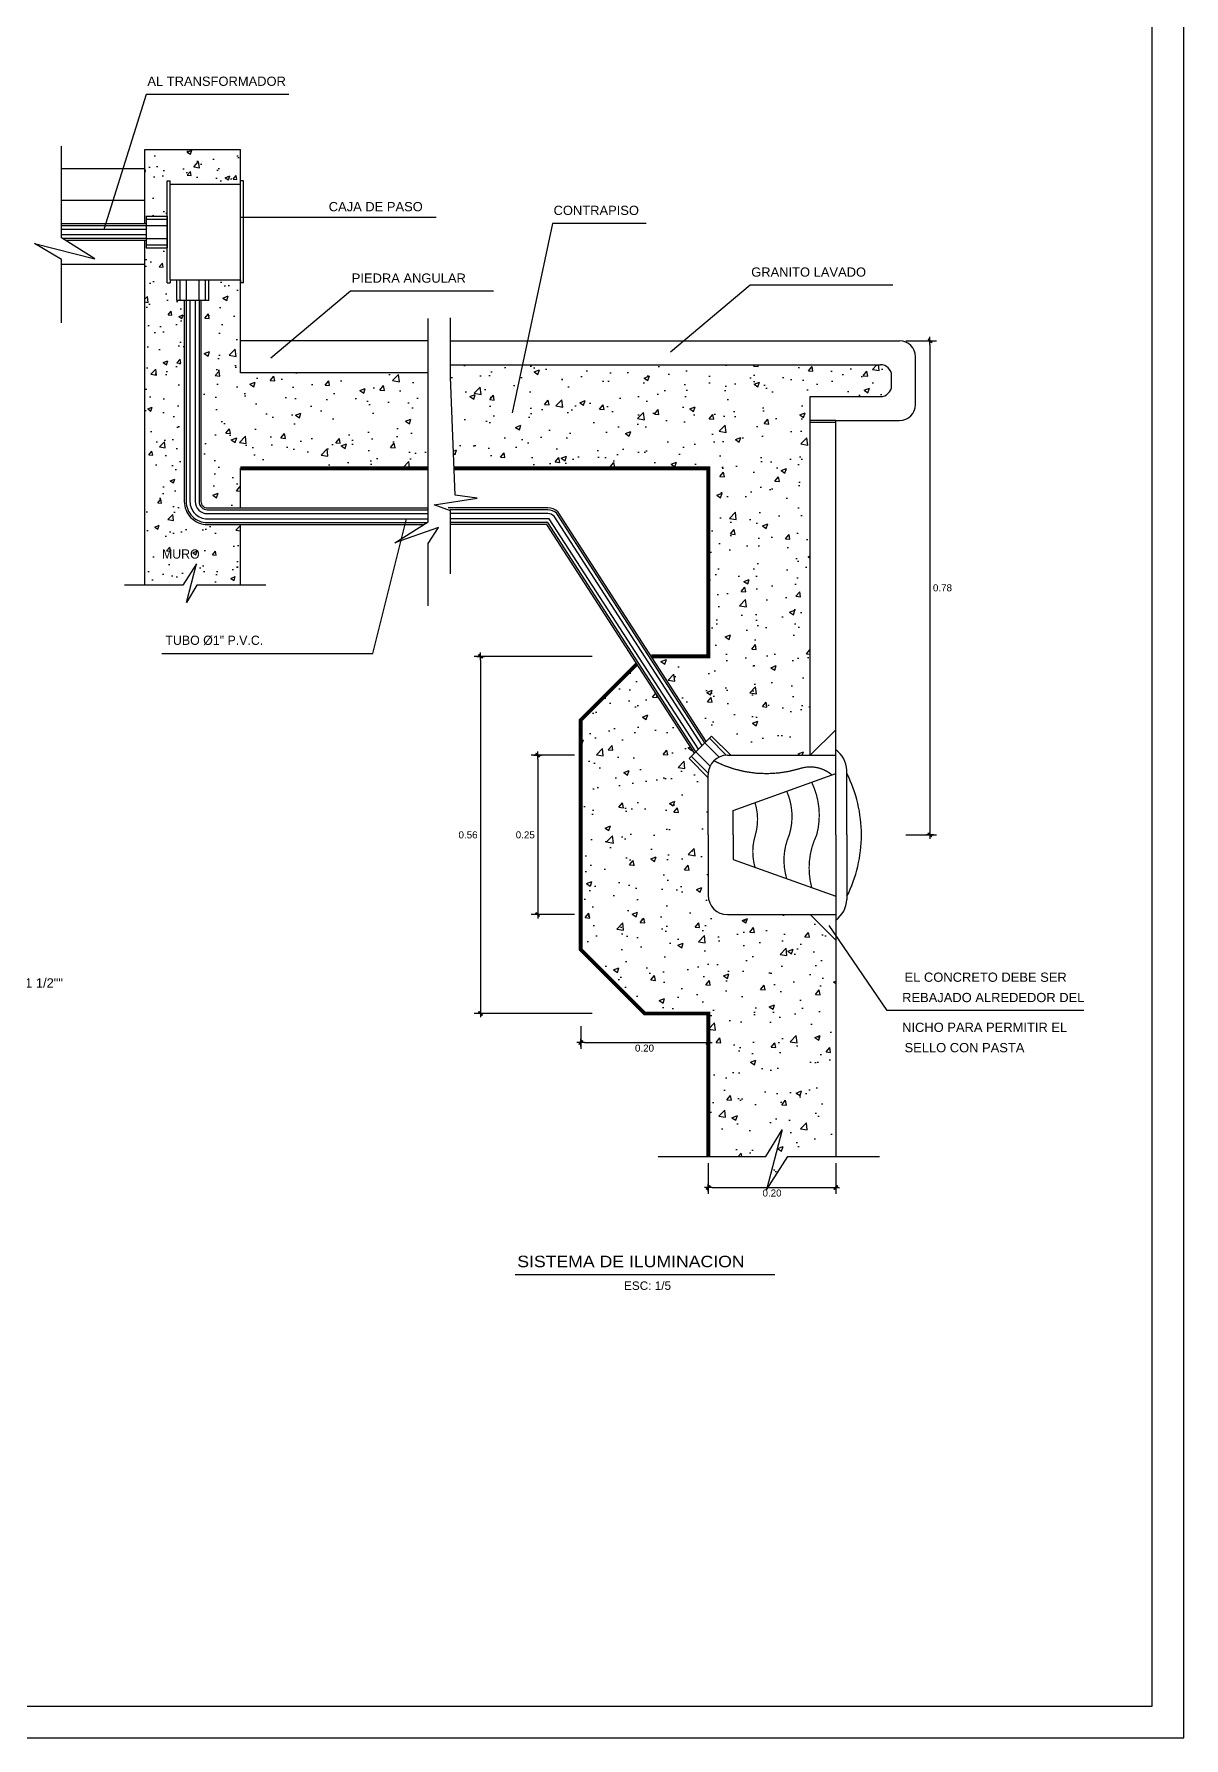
# Model space of a CAD drawing. Extents: x -24.1 to 35.9, y -15 to 30.
# Drawn here: x 17.91 to 35.94, y -15.05 to 11.67 of the extents above; entities that cross this region are included whole.
import ezdxf

# ---------------------------------------------------------------- set-up
doc = ezdxf.new("R2010")
doc.units = 0
doc.header["$LTSCALE"] = 0.5
doc.header["$MEASUREMENT"] = 0
doc.header["$PDMODE"] = 2
doc.layers.get('0').update_dxf_attribs({"linetype": 'CONTINUOUS'})
doc.layers.get('DEFPOINTS').update_dxf_attribs({"linetype": 'CONTINUOUS'})
for name, color, linetype in [('01', 1, 'CONTINUOUS'), ('02', 2, 'CONTINUOUS'), ('03', 3, 'CONTINUOUS'), ('06', 6, 'CONTINUOUS'), ('COTA', 1, 'CONTINUOUS'), ('M-CORT', 171, 'CONTINUOUS'), ('TEXTO03', 3, 'CONTINUOUS'), ('TEXTOS04', 4, 'CONTINUOUS'), ('TEXTURA01', 8, 'CONTINUOUS'), ('TEXTURA3', 3, 'CONTINUOUS')]:
    doc.layers.add(name, color=color, linetype=linetype)
doc.styles.add('COTAS', font='swissel.ttf')
doc.styles.add('R02', font='stylu.ttf', dxfattribs={"height": 0.12})
doc.styles.add('TEX_AMB', font='swisse.ttf', dxfattribs={"height": 0.13})
doc.dimstyles.new('COTA5', dxfattribs={"dimtxt": 0.11, "dimasz": 0.06, "dimexe": 0.1, "dimexo": 0.1, "dimgap": 0.03, "dimtad": 2, "dimtih": 1, "dimtoh": 1, "dimlfac": 0.1, "dimzin": 0, "dimdsep": 46, "dimtxsty": 'COTAS', "dimblk": 'C', "dimblk1": 'C', "dimblk2": 'C', "dimsah": 1, "dimcen": -0.09, "dimclrd": 1, "dimclre": 1, "dimclrt": 3, "dimadec": 0, "dimazin": 0, "dimtp": 0.8, "dimtfac": 0.1, "dimtix": 1, "dimtmove": 2, "dimatfit": 3, "dimldrblk": 'C', "dimfxl": 1, "dimtolj": 1, "dimtzin": 4, "dimarcsym": 0})
pattern_1 = [(50, (1.5891, 0), (0.71726, -0.062752), [0.075, -0.825]), (355, (1.5891, 0), (-0.138751, 0.752192), [0.06, -0.66]), (100.4514, (1.64884, -0.0052), (0.57851, 0.68944), [0.06374, -0.701142]), (46.184, (1.5891, 0.2), (1.06724, -0.16552), [0.1125, -1.2375]), (96.6356, (1.678, 0.1862), (0.934663, 0.97412), [0.09561, -1.051713]), (351.184, (1.5891, 0.2), (0.93466, 0.97412), [0.09, -0.99]), (21, (1.6891, 0.15), (0.596907, -0.402619), [0.075, -0.825]), (326, (1.6891, 0.15), (0.243315, 0.72515), [0.06, -0.66]), (71.4514, (1.7388, 0.11645), (0.840223, 0.32253), [0.06374, -0.701142]), (37.5, (1.58907, 0), (0.01216, 0.332894), [0, -0.652, 0, -0.67, 0, -0.6625]), (7.5, (1.58907, 0), (0.2630695, 0.394412), [0, -0.382, 0, -0.637, 0, -0.2525]), (327.5, (1.36607, 0), (0.5338224, -0.022555), [0, -0.25, 0, -0.78, 0, -1.035]), (317.5, (1.26607, 0), (0.583186, 0.100105), [0, -0.325, 0, -0.518, 0, -0.735])]

# ---------------------------------------------------------------- blocks, each defined once
blk = doc.blocks.new('C')
at = {"color": 1}
for p, q in [((-1, 0), (1, 0)), ((0.37, 0.51), (-0.51, -0.37)), ((0.51, 0.37), (-0.37, -0.51)), ((0, 1), (0, -1)), ((0.51, 0.37), (0.37, 0.51)), ((-0.37, -0.51), (-0.51, -0.37))]:
    blk.add_line(p, q, dxfattribs=at)
at = {"color": 1, "const_width": 0.2}
blk.add_lwpolyline([(0.44, 0.44), (-0.44, -0.44)], dxfattribs=at)
blk = doc.blocks.new('*D25')
at = {"color": 1, "linetype": 'ByBlock', "transparency": 16777216}
for p, q in [((28.479, -6.032), (28.479, -6.517)), ((30.479, -6.032), (30.479, -6.517)), ((28.539, -6.417), (30.419, -6.417))]:
    blk.add_line(p, q, dxfattribs=at)
at = {"layer": 'DEFPOINTS', "color": 0, "linetype": 'ByBlock', "transparency": 16777216}
for p in [(28.479, -5.932), (30.479, -5.932), (30.479, -6.417)]:
    blk.add_point(p, dxfattribs=at)
at = {"color": 1, "linetype": 'ByBlock', "transparency": 16777216, "xscale": 0.06, "yscale": 0.06, "zscale": 0.06, "rotation": 180}
blk.add_blockref('C', (28.479, -6.417), dxfattribs=at)
at = {"color": 1, "linetype": 'ByBlock', "transparency": 16777216, "xscale": 0.06, "yscale": 0.06, "zscale": 0.06}
blk.add_blockref('C', (30.479, -6.417), dxfattribs=at)
at = {"color": 3, "linetype": 'ByBlock', "transparency": 16777216, "insert": (29.479, -6.503), "char_height": 0.11, "attachment_point": 5, "style": 'COTAS'}
blk.add_mtext('\\A1;0.20 ', dxfattribs=at)
blk = doc.blocks.new('*D26')
at = {"color": 1, "linetype": 'ByBlock', "transparency": 16777216}
for p, q in [((31.579, 6.863), (32.056, 6.863)), ((31.956, 6.803), (31.956, -0.826)), ((31.579, -0.886), (32.056, -0.886))]:
    blk.add_line(p, q, dxfattribs=at)
at = {"layer": 'DEFPOINTS', "color": 0, "linetype": 'ByBlock', "transparency": 16777216}
for p in [(31.479, 6.863), (31.479, -0.886), (31.956, -0.886)]:
    blk.add_point(p, dxfattribs=at)
at = {"color": 1, "linetype": 'ByBlock', "transparency": 16777216, "xscale": 0.06, "yscale": 0.06, "zscale": 0.06}
for p, rotation in [((31.956, 6.863), 90), ((31.956, -0.886), 270)]:
    blk.add_blockref('C', p, dxfattribs=dict(at, rotation=rotation))
at = {"color": 3, "linetype": 'ByBlock', "transparency": 16777216, "insert": (32.152, 2.989), "char_height": 0.11, "attachment_point": 5, "style": 'COTAS'}
blk.add_mtext('\\A1;0.78 ', dxfattribs=at)
blk = doc.blocks.new('*D27')
at = {"color": 1, "linetype": 'ByBlock', "transparency": 16777216}
for p, q in [((26.379, 0.364), (25.704, 0.364)), ((25.804, 0.304), (25.804, -2.076)), ((26.379, -2.136), (25.704, -2.136))]:
    blk.add_line(p, q, dxfattribs=at)
at = {"layer": 'DEFPOINTS', "color": 0, "linetype": 'ByBlock', "transparency": 16777216}
for p in [(26.479, 0.364), (25.804, -2.136), (26.479, -2.136)]:
    blk.add_point(p, dxfattribs=at)
at = {"color": 1, "linetype": 'ByBlock', "transparency": 16777216, "xscale": 0.06, "yscale": 0.06, "zscale": 0.06}
for p, rotation in [((25.804, 0.364), 90), ((25.804, -2.136), 270)]:
    blk.add_blockref('C', p, dxfattribs=dict(at, rotation=rotation))
at = {"color": 3, "linetype": 'ByBlock', "transparency": 16777216, "insert": (25.609, -0.886), "char_height": 0.11, "attachment_point": 5, "style": 'COTAS'}
blk.add_mtext('\\A1;0.25 ', dxfattribs=at)
blk = doc.blocks.new('*D28')
at = {"color": 1, "linetype": 'ByBlock', "transparency": 16777216}
for p, q in [((26.66, 1.914), (24.808, 1.914)), ((24.908, 1.854), (24.908, -3.626)), ((26.66, -3.686), (24.808, -3.686))]:
    blk.add_line(p, q, dxfattribs=at)
at = {"layer": 'DEFPOINTS', "color": 0, "linetype": 'ByBlock', "transparency": 16777216}
for p in [(26.76, 1.914), (24.908, -3.686), (26.76, -3.686)]:
    blk.add_point(p, dxfattribs=at)
at = {"color": 1, "linetype": 'ByBlock', "transparency": 16777216, "xscale": 0.06, "yscale": 0.06, "zscale": 0.06}
for p, rotation in [((24.908, 1.914), 90), ((24.908, -3.686), 270)]:
    blk.add_blockref('C', p, dxfattribs=dict(at, rotation=rotation))
at = {"color": 3, "linetype": 'ByBlock', "transparency": 16777216, "insert": (24.712, -0.886), "char_height": 0.11, "attachment_point": 5, "style": 'COTAS'}
blk.add_mtext('\\A1;0.56 ', dxfattribs=at)
blk = doc.blocks.new('*D29')
at = {"color": 1, "linetype": 'ByBlock', "transparency": 16777216}
for p, q in [((26.479, -3.886), (26.479, -4.243)), ((28.479, -3.886), (28.479, -4.243)), ((26.539, -4.143), (28.419, -4.143))]:
    blk.add_line(p, q, dxfattribs=at)
at = {"layer": 'DEFPOINTS', "color": 0, "linetype": 'ByBlock', "transparency": 16777216}
for p in [(26.479, -3.786), (28.479, -3.786), (28.479, -4.143)]:
    blk.add_point(p, dxfattribs=at)
at = {"color": 1, "linetype": 'ByBlock', "transparency": 16777216, "xscale": 0.06, "yscale": 0.06, "zscale": 0.06, "rotation": 180}
blk.add_blockref('C', (26.479, -4.143), dxfattribs=at)
at = {"color": 1, "linetype": 'ByBlock', "transparency": 16777216, "xscale": 0.06, "yscale": 0.06, "zscale": 0.06}
blk.add_blockref('C', (28.479, -4.143), dxfattribs=at)
at = {"color": 3, "linetype": 'ByBlock', "transparency": 16777216, "insert": (27.479, -4.23), "char_height": 0.11, "attachment_point": 5, "style": 'COTAS'}
blk.add_mtext('\\A1;0.20 ', dxfattribs=at)

msp = doc.modelspace()

# ---------------------------------------------------------------- hatches: boundary and pattern name
at = {"layer": 'TEXTURA3'}
h = msp.add_hatch(dxfattribs=at)
h.set_pattern_fill('AR-CONC', color=256, scale=0.1, style=0)
h.set_pattern_definition(pattern_1)
h.paths.add_polyline_path([(19.6424, 9.8631), (19.6424, 8.6977), (19.6654, 8.6977), (19.6654, 8.8202), (19.9923, 8.8202), (19.9923, 9.3702), (20.0423, 9.3702), (20.0423, 9.3202), (21.1422, 9.3202), (21.1422, 9.3702), (21.1422, 9.8631)])
h = msp.add_hatch(dxfattribs=at)
h.set_pattern_fill('AR-CONC', color=256, scale=0.1, style=0)
h.set_pattern_definition(pattern_1)
h.paths.add_polyline_path([(20.2609, 7.4934), (20.1449, 7.4934), (20.1449, 7.8203), (20.0423, 7.8203), (20.0423, 7.7703), (19.9923, 7.7703), (19.9923, 8.3203), (19.6654, 8.3203), (19.6654, 8.4363), (19.6424, 8.4363), (19.6424, 3.0288), (20.2398, 3.0288), (20.4533, 3.363), (20.2968, 2.7586), (20.4604, 3.0288), (21.1422, 3.0288), (21.1422, 3.9822), (20.6223, 3.9822, -0.4142136), (20.2609, 4.3436)])
h.paths.add_polyline_path([(19.8615, 3.4024), (20.5597, 3.4024), (20.5597, 3.6312), (19.8615, 3.6312)], flags=24)
h = msp.add_hatch(dxfattribs=at)
h.set_pattern_fill('AR-CONC', color=256, scale=0.12, style=0)
h.set_pattern_definition([(50, (1.5891, 0), (0.860712, -0.075303), [0.09, -0.99]), (355, (1.5891, 0), (-0.166502, 0.90263), [0.072, -0.792]), (100.4514, (1.6608, -0.0063), (0.694211, 0.827327), [0.076488, -0.84137]), (46.1842, (1.5891, 0.24), (1.28069, -0.198623), [0.135, -1.485]), (96.6356, (1.6958, 0.2234), (1.121595, 1.16894), [0.11473, -1.262056]), (351.184, (1.5891, 0.24), (1.121594, 1.16894), [0.108, -1.188]), (21, (1.7091, 0.18), (0.716288, -0.483143), [0.09, -0.99]), (326, (1.7091, 0.18), (0.291978, 0.87018), [0.072, -0.792]), (71.4514, (1.7688, 0.1397), (1.008267, 0.387037), [0.076488, -0.84137]), (37.5, (1.58907, 0), (0.0145918, 0.3994726), [0, -0.7824, 0, -0.804, 0, -0.795]), (7.5, (1.58907, 0), (0.3156834, 0.473294), [0, -0.4584, 0, -0.7644, 0, -0.303]), (327.5, (1.32147, 0), (0.640587, -0.027066), [0, -0.3, 0, -0.936, 0, -1.242]), (317.5, (1.2015, 0), (0.699823, 0.120126), [0, -0.39, 0, -0.6216, 0, -0.882])])
h.paths.add_polyline_path([(28.4789, 4.8634), (28.4789, 1.9138), (27.585, 1.9138), (28.4465, 0.5801), (28.5314, 0.665), (28.8324, 0.364), (30.0787, 0.364), (30.0787, 5.9884), (31.1787, 5.9884, 0.4142136), (31.3537, 6.1634), (31.3537, 6.3134, 0.4142136), (31.1787, 6.4884), (24.4383, 6.4884), (24.4383, 6.2934), (24.4947, 4.8634)])
h.paths.add_polyline_path([(24.0862, 4.8634), (24.0862, 6.3634), (21.1422, 6.3634), (21.1422, 4.8634)])
h.paths.add_polyline_path([(26.4791, 0.9139), (26.4791, -0.8859), (26.4791, -2.6857), (27.479, -3.6856), (28.4789, -3.6856), (28.4789, -5.9315), (29.3837, -5.9315), (29.6394, -5.5093), (29.3948, -6.4537), (29.7283, -5.9315), (30.4787, -5.9315), (30.4787, -2.5357), (30.0787, -2.1358), (28.7789, -2.1358, -0.4142136), (28.4789, -1.8358), (28.4789, -0.8859), (28.4789, 0.0105), (28.1779, 0.3115), (28.2627, 0.3963), (27.3603, 1.7951)])
h.paths.add_polyline_path([(21.1422, 7.8203), (20.6448, 7.8203), (20.6448, 7.4934), (20.5223, 7.4934), (20.5223, 4.3436, 0.4142136), (20.6223, 4.2436), (21.1422, 4.2436)])
h.paths.add_polyline_path([(29.3038, -6.3917), (29.6538, -6.3917), (29.6538, -6.5445), (29.3038, -6.5445)], flags=9)

# ---------------------------------------------------------------- linework, layer by layer
at = {"layer": '01', "ltscale": 5}
for p, q in [((24.4383, 6.2934), (24.4383, 7.2229)), ((24.5112, 4.4424), (24.4383, 6.2934)), ((24.1799, 4.2894), (24.8553, 4.3933)), ((24.4383, 4.1988), (24.1799, 4.2894)), ((24.4383, 3.2093), (24.4383, 4.1988))]:
    msp.add_line(p, q, dxfattribs=at)
at = {"layer": '01', "ltscale": 0.22}
msp.add_lwpolyline([(-24.0613, -15.0482), (35.9387, -15.0482), (35.9387, 29.9518), (-24.0613, 29.9518)], close=True, dxfattribs=at)
at = {"layer": '01', "ltscale": 5}
for points in [[(18.3345, 7.1465), (18.3345, 8.1359), (17.9124, 8.3917), (18.8567, 8.1471), (18.3345, 8.4806), (18.3345, 9.9148)], [(24.0862, 2.7069), (24.0862, 3.6818), (24.2502, 3.9375), (23.5641, 3.6929), (24.0862, 4.0265), (24.0862, 7.2106)], [(21.5419, 3.0288), (20.4604, 3.0288), (20.2968, 2.7586), (20.4533, 3.363), (20.2398, 3.0288), (19.322, 3.0288)], [(27.6938, -5.9315), (29.3837, -5.9315), (29.6394, -5.5093), (29.3948, -6.4537), (29.7283, -5.9315), (31.1625, -5.9315)]]:
    msp.add_lwpolyline(points, dxfattribs=at)
at = {"layer": '01', "ltscale": 5, "const_width": 0.02}
for points in [[(28.5667, 0.2761, 0.1970035), (29.9133, 0.1537, -0.2648594), (30.4193, 0.054, -0.2631042)], [(29.7093, -0.2001, -0.1788289), (29.7492, -0.8859)], [(30.1009, -0.06, -0.1799459), (30.1794, -0.8859)], [(29.2115, -0.3783, -0.1472006), (29.2179, -0.8859)], [(29.2179, -0.8859, 0.1472006), (29.2115, -1.3935)], [(29.7492, -0.8859, 0.1788289), (29.7093, -1.5717)], [(30.1794, -0.8859, 0.1799459), (30.1009, -1.7118)]]:
    msp.add_lwpolyline(points, format="xyb", dxfattribs=at)
at = {"layer": '02', "ltscale": 5}
for p, q in [((24.4383, 6.4884), (31.1787, 6.4884)), ((24.0862, 6.3634), (21.1422, 6.3634)), ((31.3537, 6.1634), (31.3537, 6.3134)), ((30.0787, 5.9884), (31.1787, 5.9884)), ((30.0787, 0.364), (30.0787, 5.9884))]:
    msp.add_line(p, q, dxfattribs=at)
for points in [[(21.9037, 10.7282), (19.6656, 10.7282), (19, 8.6077)], [(24.2099, 8.7971), (21.1447, 8.7971), (21.1447, 8.7971)], [(27.5065, 8.7032), (26.0358, 8.7032), (25.4046, 5.7335)], [(25.1088, 7.6407), (22.8708, 7.6407), (21.6202, 6.5922)], [(31.3734, 7.735), (29.1354, 7.735), (27.8848, 6.6865)], [(19.9069, 1.9611), (23.2186, 1.9611), (23.746, 4.0722)], [(34.3697, -3.6423), (31.2826, -3.6423), (30.3747, -2.3084)]]:
    msp.add_lwpolyline(points, dxfattribs=at)
for centre, start, end in [((31.1787, 6.3134), 0, 90), ((31.1787, 6.1634), 270, 0)]:
    msp.add_arc(centre, 0.175, start, end, dxfattribs=at)
at = {"layer": '03', "ltscale": 5}
for p, q in [((19.6424, 9.8631), (21.1422, 9.8631)), ((19.6424, 8.6977), (19.6424, 9.8631)), ((21.1422, 6.3634), (21.1422, 9.8631)), ((18.3345, 9.5676), (19.6424, 9.5676)), ((19.9923, 7.7703), (19.9923, 9.3702)), ((19.9923, 9.3702), (20.0423, 9.3702)), ((20.0423, 9.3202), (20.0423, 9.3702)), ((21.1922, 9.3702), (21.1422, 9.3702)), ((21.1422, 9.3202), (21.1422, 9.3702)), ((21.1922, 7.7703), (21.1922, 9.3702)), ((20.0423, 9.3202), (21.1422, 9.3202)), ((20.0423, 7.8203), (20.0423, 9.3202)), ((18.3345, 9.0677), (19.6424, 9.0677)), ((19.9923, 8.8202), (19.9923, 8.3203)), ((19.6654, 8.6977), (19.6654, 8.4377)), ((19.6424, 3.0288), (19.6424, 8.4363)), ((18.3345, 8.0678), (19.6424, 8.0678)), ((19.9923, 7.7703), (20.0423, 7.7703)), ((20.0423, 7.8203), (21.1422, 7.8203)), ((20.0423, 7.8203), (20.0423, 7.7703)), ((21.1422, 7.8203), (21.1422, 7.7703)), ((21.1922, 7.7703), (21.1422, 7.7703)), ((20.5223, 7.4934), (20.2623, 7.4934)), ((24.0862, 6.8634), (21.1422, 6.8634)), ((24.4383, 6.8634), (31.4787, 6.8634)), ((31.7287, 5.8634), (31.7287, 6.6134)), ((30.4787, 4.6135), (30.4787, 5.6134)), ((30.4787, 5.6134), (31.4787, 5.6134)), ((21.1422, 4.2436), (21.1422, 4.8634)), ((30.4787, 3.6136), (30.4787, 4.6135)), ((21.1422, 3.0288), (21.1422, 3.9836)), ((30.4787, 0.449), (30.4787, 3.6136)), ((28.1779, 0.3115), (28.5314, 0.665)), ((30.0787, 0.364), (30.4787, 0.7639)), ((28.7789, 0.364), (30.4787, 0.364)), ((30.4787, -0.8859), (30.4787, 0.449)), ((28.4789, -0.8859), (28.4789, 0.064)), ((28.8688, -0.5009), (30.4787, 0.0752)), ((30.6537, -0.8859), (30.6537, 0.129)), ((28.8688, -0.8859), (28.8688, -0.5009)), ((28.4789, -0.8859), (28.4789, -1.8358)), ((28.8688, -0.8859), (28.8688, -1.2709)), ((30.4787, -0.8859), (30.4787, -2.2208)), ((30.6537, -0.8859), (30.6537, -1.9008)), ((28.8688, -1.2709), (30.4787, -1.847)), ((28.7789, -2.1358), (30.4787, -2.1358)), ((30.0787, -2.1358), (30.4787, -2.5357)), ((30.4787, -2.2208), (30.4787, -5.9315)), ((29.5223, -7.7859), (25.4501, -7.7859))]:
    msp.add_line(p, q, dxfattribs=at)
for points in [[(19.6654, 8.8202), (19.6654, 8.3203), (19.9923, 8.3203)], [(19.6654, 8.8202), (19.9923, 8.8202)], [(19.6654, 8.6977), (18.3345, 8.6977)], [(19.6654, 8.4363), (18.4039, 8.4363)], [(20.6448, 7.4934), (20.1449, 7.4934), (20.1449, 7.8203)], [(20.6448, 7.4934), (20.6448, 7.8203)], [(28.2627, 0.3963), (25.9484, 3.9836), (24.4383, 3.9836)], [(28.8324, 0.364), (28.5314, 0.665)], [(28.4789, 0.0105), (28.1779, 0.3115)]]:
    msp.add_lwpolyline(points, dxfattribs=at)
for points in [[(20.2609, 7.4934), (20.2609, 4.3436, 0.4142136), (20.6223, 3.9822), (24.0169, 3.9822)], [(20.5223, 7.4934), (20.5223, 4.3436, 0.4142136), (20.6223, 4.2436), (24.0862, 4.2436)], [(28.4465, 0.5801), (26.1235, 4.1762, 0.1989124), (25.9608, 4.2436), (24.398, 4.2436)]]:
    msp.add_lwpolyline(points, format="xyb", dxfattribs=at)
for centre, radius, start, end in [((31.4787, 6.6134), 0.25, 360, 90), ((31.4787, 5.8634), 0.25, 270, 360), ((28.7789, 0.064), 0.3, 90, 180), ((30.2334, 0.1071), 0.4208, 2.98562, 54.35081), ((28.7316, -0.8859), 2.1496, 0, 26.59714), ((28.7316, -0.8859), 2.1496, 333.40286, 0), ((28.7789, -1.8358), 0.3, 180, 270), ((30.2334, -1.8789), 0.4208, 305.64919, 357.01438)]:
    msp.add_arc(centre, radius, start, end, dxfattribs=at)
at = {"layer": '06'}
msp.add_lwpolyline([(-23.5613, -14.5482), (35.4387, -14.5482), (35.4387, 29.4518), (-23.5613, 29.4518)], close=True, dxfattribs=at)
at = {"layer": 'COTA'}
for p, q in [((30.4787, 5.6134), (30.0787, 5.6134)), ((30.4787, 5.5834), (30.0787, 5.5834)), ((24.8553, 4.3933), (24.5112, 4.4424))]:
    msp.add_line(p, q, dxfattribs=at)
at = {"layer": 'M-CORT', "ltscale": 5, "const_width": 0.06}
for points in [[(21.1422, 4.8634), (24.0862, 4.8634)], [(24.4947, 4.8634), (28.4789, 4.8634), (28.4789, 1.9138), (27.585, 1.9138)], [(26.4791, -0.8859), (26.4791, 0.9139), (27.3603, 1.7951)], [(26.4791, -0.8859), (26.4791, -2.6857), (27.479, -3.6856), (28.4789, -3.6856), (28.4789, -5.9315)]]:
    msp.add_lwpolyline(points, dxfattribs=at)
at = {"layer": 'TEXTURA01', "ltscale": 5}
for points in [[(19.6654, 8.6677), (18.3345, 8.6677)], [(19.6654, 8.6077), (18.3345, 8.6077)], [(19.6654, 8.7702), (19.9923, 8.7702)], [(19.6654, 8.6703), (19.9923, 8.6703)], [(19.6654, 8.5263), (18.3345, 8.5263)], [(19.6654, 8.4663), (18.3569, 8.4663)], [(19.6654, 8.4703), (19.9923, 8.4703)], [(19.6654, 8.3703), (19.9923, 8.3703)], [(20.1949, 7.4934), (20.1949, 7.8203)], [(20.2949, 7.4934), (20.2949, 7.8203)], [(20.4948, 7.4934), (20.4948, 7.8203)], [(20.5948, 7.4934), (20.5948, 7.8203)], [(28.3264, 0.4599), (25.9857, 4.0736), (24.4383, 4.0736)], [(28.2839, 0.4175), (25.9608, 4.0136), (24.4383, 4.0136)], [(28.6496, 0.3347), (28.4253, 0.5589)], [(28.7622, 0.3635), (28.496, 0.6296)], [(28.4794, 0.0807), (28.2132, 0.3468)], [(28.5082, 0.1933), (28.2839, 0.4175)]]:
    msp.add_lwpolyline(points, dxfattribs=at)
for points in [[(20.2909, 7.4934), (20.2909, 4.3436, 0.4142136), (20.6223, 4.0122), (24.0639, 4.0122)], [(20.3509, 7.4934), (20.3509, 4.3436, 0.4142136), (20.6223, 4.0722), (24.0862, 4.0722)], [(20.4323, 7.4934), (20.4323, 4.3436, 0.4142136), (20.6223, 4.1536), (24.0862, 4.1536)], [(20.4923, 7.4934), (20.4923, 4.3436, 0.4142136), (20.6223, 4.2136), (24.0862, 4.2136)], [(28.4253, 0.5589), (26.1022, 4.155, 0.1989124), (25.9608, 4.2136), (24.425, 4.2136)], [(28.3829, 0.5165), (26.0598, 4.1126, 0.1989124), (25.9608, 4.1536), (24.4383, 4.1536)]]:
    msp.add_lwpolyline(points, format="xyb", dxfattribs=at)

# ---------------------------------------------------------------- texts
at = {"layer": '03', "ltscale": 5, "style": 'TEX_AMB'}
msp.add_text('ESC: 1/5', height=0.132, dxfattribs=at).set_placement((27.1581, -8.0214))
at = {"layer": 'TEXTO03', "ltscale": 0.25, "style": 'TEX_AMB'}
for s, p in [('AL TRANSFORMADOR', (19.6829, 10.8617)), ('CAJA DE PASO', (22.5271, 8.8949)), ('CONTRAPISO', (26.0531, 8.8368)), ('PIEDRA ANGULAR', (22.8881, 7.7742)), ('GRANITO LAVADO', (29.1527, 7.8686)), ('DE LA BOMBA %%C 1 1/2""', (16.1214, -3.28)), ('EL CONCRETO DEBE SER ', (31.5575, -3.1899)), ('REBAJADO ALREDEDOR DEL', (31.5192, -3.5087)), ('NICHO PARA PERMITIR EL', (31.5192, -3.9758)), ('SELLO CON PASTA', (31.5575, -4.2946))]:
    msp.add_text(s, height=0.145, dxfattribs=at).set_placement(p)
at = {"layer": 'TEXTO03', "style": 'R02'}
for s, p in [('MURO', (19.9107, 3.4468)), ('TUBO %%c1" P.V.C.', (19.9655, 2.0946))]:
    msp.add_text(s, height=0.145, dxfattribs=at).set_placement(p)
at = {"layer": 'TEXTOS04', "ltscale": 5, "style": 'TEX_AMB', "width": 1.1}
msp.add_text('SISTEMA DE ILUMINACION', height=0.18, dxfattribs=at).set_placement((25.4836, -7.6659))

# ---------------------------------------------------------------- dimensions: what is measured, and where the dimension line sits
at = {"layer": 'COTA'}
for base, p1, p2, picture, middle in [((31.9565, -0.8859), (31.4787, 6.8634), (31.4787, -0.8859), '*D26', (32.1516, 2.9888)), ((24.9081, -3.6856), (26.7605, 1.9138), (26.7605, -3.6856), '*D28', (24.7123, -0.8859)), ((25.8043, -2.1358), (26.4791, 0.364), (26.4791, -2.1358), '*D27', (25.6093, -0.8859))]:
    dim = msp.add_linear_dim(base=base, p1=p1, p2=p2, angle=90, dimstyle='COTA5', override={"dimpost": ' '}, dxfattribs=at)
    dim.commit()
    dim.dimension.update_dxf_attribs({"geometry": picture, "text_midpoint": middle})
for base, p1, p2, picture, middle in [((28.4789, -4.143), (26.4791, -3.7856), (28.4789, -3.7856), '*D29', (27.479, -4.2296)), ((30.4787, -6.4167), (28.4789, -5.9315), (30.4787, -5.9315), '*D25', (29.4788, -6.5033))]:
    dim = msp.add_linear_dim(base=base, p1=p1, p2=p2, dimstyle='COTA5', override={"dimpost": ' '}, dxfattribs=at)
    dim.commit()
    dim.dimension.update_dxf_attribs({"geometry": picture, "text_midpoint": middle})

doc.saveas('drawing.dxf')
